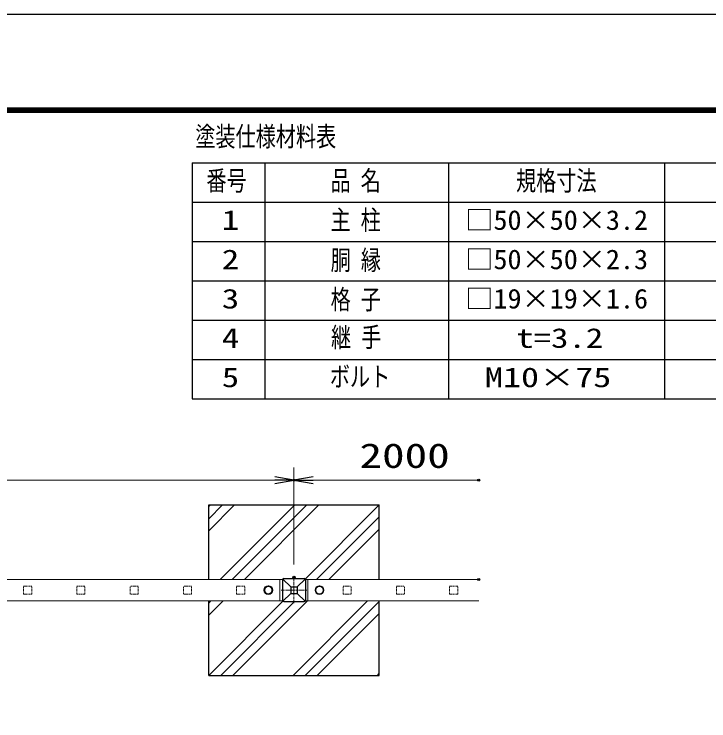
# Model space of a CAD drawing. Units: millimetres, scale not verified. Extents: x -4200 to 4200, y -2970 to 2970.
# Drawn here: x -1740 to -109, y 1311 to 2970 of the extents above; entities that cross this region are included whole.
import ezdxf
from ezdxf.enums import TextEntityAlignment as Align

# ---------------------------------------------------------------- set-up
doc = ezdxf.new("R2010")
doc.units = ezdxf.units.MM
doc.header["$LTSCALE"] = 10
doc.header["$PDMODE"] = 32
doc.header["$PDSIZE"] = 5
doc.linetypes.add('USER1', pattern=[0.375, 0.25, -0.125])
doc.linetypes.add('USER2', pattern=[1.125, 0.75, -0.125, 0.125, -0.125])
for name, color, linetype, lineweight in [('0-2_D-STR2', 7, 'Continuous', 13), ('0-3_D-STR3', 3, 'Continuous', 13), ('0-4_D-STR1', 1, 'Continuous', 25), ('0-5_D-BMK', 2, 'USER2', 13), ('0-6_D-STR-DIM', 7, 'Continuous', 13), ('0-7_0', 7, 'Continuous', 25), ('0-9_D-STR4', 7, 'Continuous', 25), ('0-C_D-TTL', 7, 'Continuous', 25), ('0-E_D-MTR-FRAM', 7, 'Continuous', 25)]:
    doc.layers.add(name, color=color, linetype=linetype, lineweight=lineweight)
doc.layers.add('0-8_Defpoints', color=8, linetype='Continuous')
doc.layers.add('0-D_D-MTR-TXT', color=7, linetype='Continuous')
doc.styles.add('ＭＳ ゴシック', font='')
doc.styles.get('ＭＳ ゴシック').set_extended_font_data('MS Gothic')

# ---------------------------------------------------------------- blocks, each defined once
blk = doc.blocks.new('DARROWS')
at = {"layer": '0-7_0'}
blk.add_line((0, 0), (-9.991, 0), dxfattribs=at)
blk.add_lwpolyline([(-10, -1.667), (0, 0), (-10, 1.667)], dxfattribs=at)

msp = doc.modelspace()

# ---------------------------------------------------------------- linework, layer by layer
at = {"layer": '0-2_D-STR2', "linetype": 'USER1'}
for p, q in [((-1698.72, 1627.42), (-1717.72, 1627.42)), ((-1717.72, 1608.42), (-1717.72, 1627.42)), ((-1698.72, 1608.42), (-1698.72, 1627.42)), ((-1573.72, 1627.42), (-1592.72, 1627.42)), ((-1592.72, 1608.42), (-1592.72, 1627.42)), ((-1573.72, 1608.42), (-1573.72, 1627.42)), ((-1448.72, 1627.42), (-1467.72, 1627.42)), ((-1467.72, 1608.42), (-1467.72, 1627.42)), ((-1448.72, 1608.42), (-1448.72, 1627.42)), ((-1323.72, 1627.42), (-1342.72, 1627.42)), ((-1342.72, 1608.42), (-1342.72, 1627.42)), ((-1323.72, 1608.42), (-1323.72, 1627.42)), ((-1198.72, 1627.42), (-1217.72, 1627.42)), ((-1217.72, 1608.42), (-1217.72, 1627.42)), ((-1198.72, 1608.42), (-1198.72, 1627.42)), ((-967.72, 1627.42), (-948.72, 1627.42)), ((-967.72, 1608.42), (-967.72, 1627.42)), ((-948.72, 1608.42), (-948.72, 1627.42)), ((-842.72, 1627.42), (-823.72, 1627.42)), ((-842.72, 1608.42), (-842.72, 1627.42)), ((-823.72, 1608.42), (-823.72, 1627.42)), ((-717.72, 1627.42), (-698.72, 1627.42)), ((-717.72, 1608.42), (-717.72, 1627.42)), ((-698.72, 1608.42), (-698.72, 1627.42)), ((-1698.72, 1608.42), (-1717.72, 1608.42)), ((-1573.72, 1608.42), (-1592.72, 1608.42)), ((-1448.72, 1608.42), (-1467.72, 1608.42)), ((-1323.72, 1608.42), (-1342.72, 1608.42)), ((-1198.72, 1608.42), (-1217.72, 1608.42)), ((-967.72, 1608.42), (-948.72, 1608.42)), ((-842.72, 1608.42), (-823.72, 1608.42)), ((-717.72, 1608.42), (-698.72, 1608.42))]:
    msp.add_line(p, q, dxfattribs=at)
at = {"layer": '0-2_D-STR2'}
msp.add_line((-1050.22, 1592.92), (-649.48, 1592.92), dxfattribs=at)
for points in [[(-1116.22, 1592.92), (-1116.22, 1642.92), (-3050.22, 1642.92)], [(-1116.22, 1592.92), (-3050.22, 1592.92), (-3050.22, 1642.92)], [(-1050.22, 1592.92), (-1050.22, 1642.92), (-649.48, 1642.92)]]:
    msp.add_lwpolyline(points, dxfattribs=at)
at = {"layer": '0-3_D-STR3'}
for p, q in [((-1116.22, 1642.92), (-1110.05, 1642.92)), ((-1050.22, 1642.92), (-1056.4, 1642.92)), ((-1143.22, 1627.72), (-1151.72, 1622.82)), ((-1143.22, 1627.72), (-1134.72, 1622.82)), ((-1023.22, 1627.72), (-1031.72, 1622.82)), ((-1023.22, 1627.72), (-1014.72, 1622.82)), ((-1151.72, 1622.82), (-1151.72, 1613.03)), ((-1143.22, 1608.12), (-1151.72, 1613.03)), ((-1143.22, 1608.12), (-1134.72, 1613.03)), ((-1134.72, 1622.82), (-1134.72, 1613.03)), ((-1031.72, 1622.82), (-1031.72, 1613.03)), ((-1023.22, 1608.12), (-1031.72, 1613.03)), ((-1023.22, 1608.12), (-1014.72, 1613.03)), ((-1014.72, 1622.82), (-1014.72, 1613.03)), ((-1116.22, 1592.92), (-1110.05, 1592.92)), ((-1050.22, 1592.92), (-1056.4, 1592.92))]:
    msp.add_line(p, q, dxfattribs=at)
for centre, radius in [((-1143.22, 1617.92), 10.5), ((-1143.22, 1617.92), 8.5), ((-1023.22, 1617.92), 10.5), ((-1023.22, 1617.92), 8.5)]:
    msp.add_circle(centre, radius, dxfattribs=at)
at = {"layer": '0-4_D-STR1'}
for p, q in [((-1109.35, 1644.04), (-1090.72, 1625.42)), ((-1107.22, 1644.92), (-1059.22, 1644.92)), ((-1075.72, 1625.42), (-1057.1, 1644.04)), ((-1110.22, 1641.92), (-1110.22, 1593.92)), ((-1056.22, 1641.92), (-1056.22, 1593.92)), ((-1109.35, 1591.8), (-1090.72, 1610.42)), ((-1090.72, 1625.42), (-1090.72, 1610.42)), ((-1090.72, 1625.42), (-1075.72, 1625.42)), ((-1090.72, 1610.42), (-1075.72, 1610.42)), ((-1075.72, 1625.42), (-1075.72, 1610.42)), ((-1057.1, 1591.8), (-1075.72, 1610.42)), ((-1107.22, 1590.92), (-1059.22, 1590.92))]:
    msp.add_line(p, q, dxfattribs=at)
for centre, start, end in [((-1107.22, 1641.92), 90, 180), ((-1059.22, 1641.92), 0, 90), ((-1107.22, 1593.92), 180, 270), ((-1059.22, 1593.92), 270, 0)]:
    msp.add_arc(centre, 3, start, end, dxfattribs=at)
at = {"layer": '0-5_D-BMK'}
for p, q in [((-1083.22, 1648.15), (-1083.22, 1587.7)), ((-1113.45, 1617.92), (-1053, 1617.92))]:
    msp.add_line(p, q, dxfattribs=at)
at = {"layer": '0-6_D-STR-DIM'}
for p, q in [((-1083.22, 1678.15), (-1083.22, 1906.1)), ((-1083.22, 1678.15), (-1083.22, 1906.1)), ((-3038.22, 1876.1), (-1128.22, 1876.1)), ((-1038.22, 1876.1), (-649.48, 1876.1))]:
    msp.add_line(p, q, dxfattribs=at)
at = {"layer": '0-8_Defpoints'}
for p in [(-1083.22, 1876.1), (-649.48, 1876.1), (-1083.22, 1648.15), (-649.48, 1642.92)]:
    msp.add_point(p, dxfattribs=at)
at = {"layer": '0-9_D-STR4'}
for p, q in [((-1283.22, 1817.92), (-883.22, 1817.92)), ((-1283.22, 1642.92), (-1283.22, 1817.92)), ((-1283.22, 1813.9), (-1279.2, 1817.92)), ((-1283.22, 1785.62), (-1250.92, 1817.92)), ((-1283.22, 1757.33), (-1222.64, 1817.92)), ((-1256.21, 1642.92), (-1081.21, 1817.92)), ((-1227.93, 1642.92), (-1052.93, 1817.92)), ((-1199.65, 1642.92), (-1024.65, 1817.92)), ((-1057.1, 1644.04), (-883.22, 1817.92)), ((-883.22, 1642.92), (-883.22, 1817.92)), ((-1029.94, 1642.92), (-883.22, 1789.64)), ((-1001.66, 1642.92), (-883.22, 1761.36)), ((-1283.22, 1417.92), (-1283.22, 1592.92)), ((-1283.22, 1587.63), (-1277.93, 1592.92)), ((-1283.22, 1559.34), (-1249.65, 1592.92)), ((-1226.66, 1417.92), (-1051.66, 1592.92)), ((-1085.23, 1417.92), (-910.23, 1592.92)), ((-883.22, 1417.92), (-883.22, 1592.92)), ((-1283.22, 1417.92), (-1109.35, 1591.8)), ((-1254.94, 1417.92), (-1081.94, 1590.92)), ((-1056.95, 1417.92), (-883.22, 1591.65)), ((-1028.67, 1417.92), (-883.22, 1563.37)), ((-1283.22, 1417.92), (-883.22, 1417.92)), ((-887.24, 1417.92), (-883.22, 1421.94))]:
    msp.add_line(p, q, dxfattribs=at)
at = {"layer": '0-C_D-TTL', "color": 2}
msp.add_lwpolyline([(-4200, 2970), (4200, 2970), (4200, -2970), (-4200, -2970)], close=True, dxfattribs=at)
at = {"layer": '0-C_D-TTL'}
for points in [[(-3930, 2750), (3930, 2750), (3930, -2750), (-3930, -2750)], [(-3927.5, 2747.5), (3927.5, 2747.5), (3927.5, -2747.5), (-3927.5, -2747.5)], [(-3925, 2745), (3925, 2745), (3925, -2745), (-3925, -2745)], [(-3922.5, 2742.5), (3922.5, 2742.5), (3922.5, -2742.5), (-3922.5, -2742.5)], [(-3920, 2740), (3920, 2740), (3920, -2740), (-3920, -2740)]]:
    msp.add_lwpolyline(points, close=True, dxfattribs=at)
at = {"layer": '0-E_D-MTR-FRAM'}
for p, q in [((-1321.91, 2621.07), (-1321.91, 2067.17)), ((-1321.91, 2621.07), (1515.79, 2621.07)), ((-1151.4, 2621.07), (-1151.4, 2067.17)), ((-720.63, 2621.07), (-720.63, 2067.17)), ((-213.05, 2621.07), (-213.05, 2067.17)), ((-1321.91, 2528.75), (1515.79, 2528.75)), ((-1321.91, 2436.44), (1515.79, 2436.44)), ((-1321.91, 2344.12), (1515.79, 2344.12)), ((-1321.91, 2251.8), (1515.79, 2251.8)), ((-1321.91, 2159.49), (1515.79, 2159.49)), ((-1321.91, 2067.17), (1515.79, 2067.17))]:
    msp.add_line(p, q, dxfattribs=at)

# ---------------------------------------------------------------- block references
at = {"layer": '0-6_D-STR-DIM', "xscale": 4.5, "yscale": 4.5}
msp.add_blockref('DARROWS', (-1083.22, 1876.1), dxfattribs=at)
at = {"layer": '0-6_D-STR-DIM', "xscale": 4.5, "yscale": 4.5, "rotation": 180}
msp.add_blockref('DARROWS', (-1083.22, 1876.1), dxfattribs=at)

# ---------------------------------------------------------------- texts
at = {"layer": '0-6_D-STR-DIM', "style": 'ＭＳ ゴシック', "width": 1.35}
msp.add_text('2000', height=57.7, dxfattribs=at).set_placement((-929.35, 1887.5), align=Align.BOTTOM_LEFT)
at = {"layer": '0-D_D-MTR-TXT', "style": 'ＭＳ ゴシック'}
for s, height, width, p in [('塗装仕様材料表', 46.19, 0.75, (-1314.78, 2645.78)), ('番号', 46.19, 0.75, (-1288.7, 2542.09)), ('品 名', 46.19, 0.75, (-997.35, 2542.09)), ('規格寸法', 46.19, 0.75, (-561.79, 2542.09)), ('1', 46.19, 1.3, (-1252.53, 2449.78)), ('主 柱', 46.19, 0.75, (-997.35, 2449.78)), ('□50×50×3.2', 46.19, 1.05, (-680.97, 2449.78)), ('胴 縁', 46.19, 0.75, (-997.05, 2355.62)), ('2', 46.19, 1.3, (-1252.53, 2357.46)), ('□50×50×2.3', 46.19, 1.05, (-680.97, 2357.46)), ('3', 46.19, 1.3, (-1252.53, 2265.15)), ('格 子', 46.19, 0.75, (-997.05, 2263.3)), ('□19×19×1.6', 46.19, 1.05, (-680.97, 2265.15)), ('継 手', 46.19, 0.75, (-996.21, 2174.68)), ('4', 46.19, 1.3, (-1252.53, 2172.83)), ('t=3.2', 46.19, 1.3, (-561.32, 2172.83)), ('ボルト', 46.19, 0.75, (-998.88, 2082.36)), ('M10×75', 46.18, 1.35, (-634.99, 2080.51)), ('5', 46.19, 1.3, (-1252.53, 2080.51))]:
    msp.add_text(s, height=height, dxfattribs=dict(at, width=width)).set_placement(p, align=Align.BOTTOM_LEFT)

doc.saveas('drawing.dxf')
